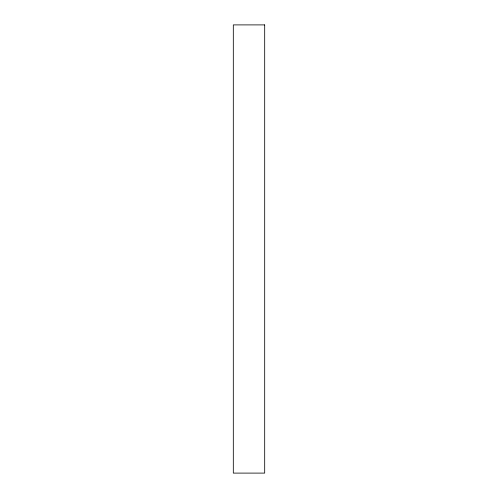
<?xml version="1.0" encoding="UTF-8"?>
<svg xmlns="http://www.w3.org/2000/svg" width="498" height="498" viewBox="0 0 498 498"><rect width="100%" height="100%" fill="white"/><g stroke="black" fill="none" stroke-linecap="round" stroke-linejoin="round"><path stroke-width="0.75" d="M264.687 24.9L233.313 24.9L233.313 473.1L264.687 473.1L264.687 24.9"/></g></svg>
